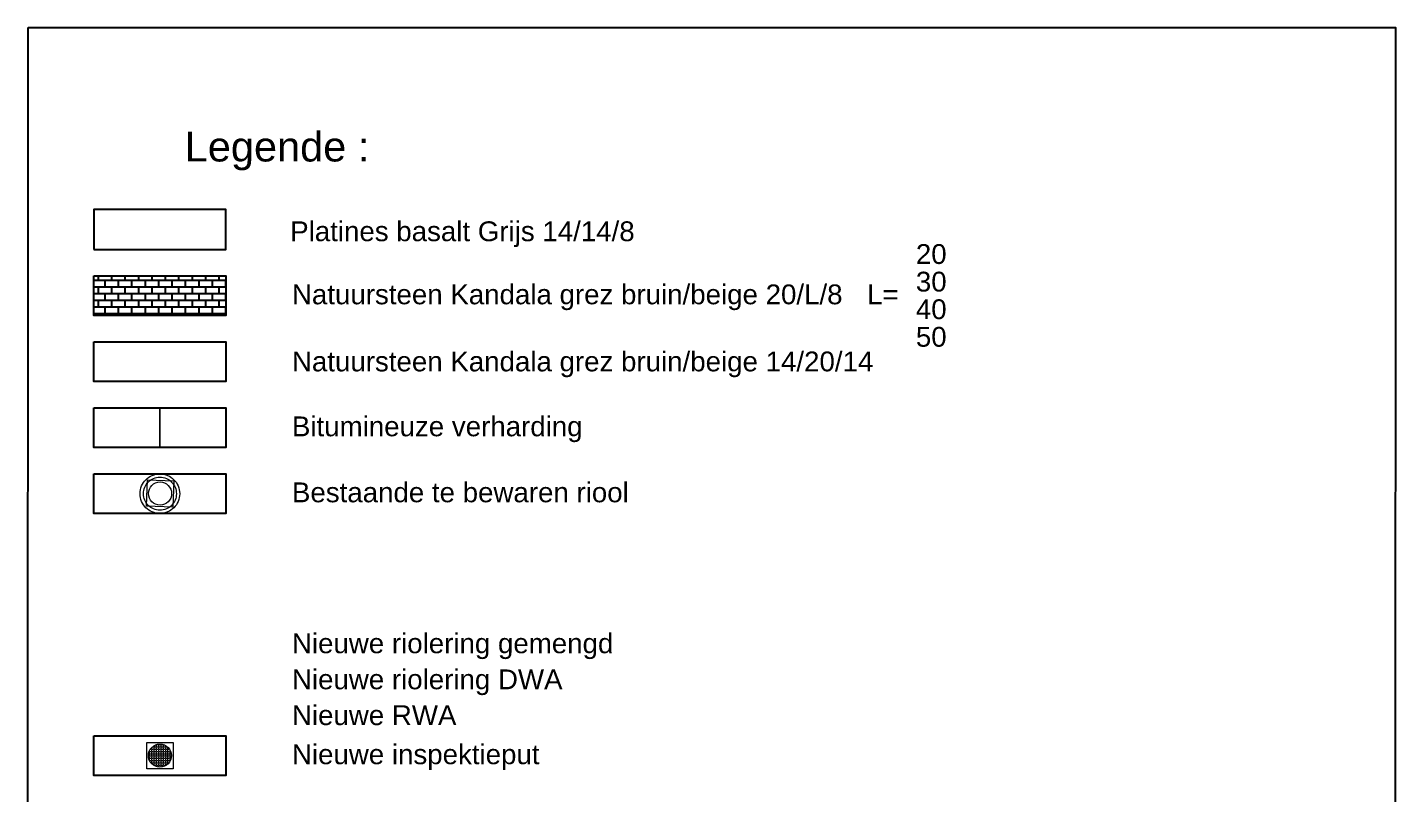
# Model space of a CAD drawing. Header units: metres. Extents: x -30504 to 105656, y -14907 to 193632.
# Drawn here: x 1784.54 to 1825.99, y 467.47 to 490.69 of the extents above; entities that cross this region are included whole.
import ezdxf

# ---------------------------------------------------------------- set-up
doc = ezdxf.new("R2010")
doc.units = ezdxf.units.M
doc.linetypes.add('HIDDEN', pattern=[9.525, 6.35, -3.175])
doc.linetypes.add('HIDDEN2', pattern=[4.7625, 3.175, -1.5875])
doc.layers.add('3-best-inspektieput', color=2, linetype='Continuous', lineweight=18)
doc.layers.add('Lichtgrijs', color=254, linetype='Continuous', lineweight=9)
for name, color, linetype in [('A01-_KADER', 7, 'Continuous'), ('A03-_text_aard', 3, 'Continuous'), ('OA-arcering kerkplein', 254, 'Continuous'), ('Zwart', 250, 'Continuous')]:
    doc.layers.add(name, color=color, linetype=linetype)
doc.styles.add('DIM', font='arial.ttf')

msp = doc.modelspace()

# ---------------------------------------------------------------- hatches: boundary and pattern name
at = {"layer": 'Lichtgrijs'}
h = msp.add_hatch(dxfattribs=at)
h.set_pattern_fill('ANGLE', color=256, scale=0.01, style=0)
h.set_pattern_definition([(0.008657, (1566.81915, 467.59816), (-1.0553e-05, 0.06985), [0.0508, -0.01905]), (90.008657, (1566.81915, 467.59816), (-0.06985, -1.0553e-05), [0.0508, -0.01905])])
h.paths.add_polyline_path([(1788.212, 468.625, 1), (1788.912, 468.625, 1)])
at = {"layer": 'OA-arcering kerkplein'}
h = msp.add_hatch(dxfattribs=at)
h.set_pattern_fill('AR-B816', color=253, scale=0.001, angle=180, style=0)
h.set_pattern_definition([(180, (1513.5848, 379.199), (-2e-17, -0.2032), []), (270, (1513.5848, 379.199), (0.2032, -0.2032), [0.2032, -0.2032])])
h.paths.add_polyline_path([(1786.558, 481.959), (1790.558, 481.959), (1790.558, 483.159), (1786.558, 483.159)])

# ---------------------------------------------------------------- linework, layer by layer
at = {"layer": '3-best-inspektieput', "color": 7, "linetype": 'HIDDEN'}
for radius in [0.6, 0.5]:
    msp.add_circle((1788.558, 476.559), radius, dxfattribs=at)
at = {"layer": 'A01-_KADER', "ltscale": 100}
msp.add_lwpolyline([(1784.566, 490.691), (1825.994, 490.691), (1825.971, 434.4), (1784.543, 434.4)], close=True, dxfattribs=at)
at = {"layer": 'A03-_text_aard'}
for points in [[(1786.558, 483.959), (1790.558, 483.959), (1790.558, 485.168), (1786.558, 485.168)], [(1786.558, 483.959), (1790.558, 483.959), (1790.558, 485.168), (1786.558, 485.168)], [(1786.558, 483.159), (1790.558, 483.159), (1790.558, 481.959), (1786.558, 481.959)], [(1786.558, 481.159), (1790.558, 481.159), (1790.558, 479.959), (1786.558, 479.959)], [(1786.558, 479.159), (1790.558, 479.159), (1790.558, 477.959), (1786.558, 477.959)], [(1786.558, 477.159), (1790.558, 477.159), (1790.558, 475.959), (1786.558, 475.959)], [(1786.558, 469.221), (1790.558, 469.221), (1790.558, 468.021), (1786.558, 468.021)]]:
    msp.add_lwpolyline(points, close=True, dxfattribs=at)
at = {"layer": 'Lichtgrijs'}
for points in [[(1788.147, 476.178), (1788.177, 476.977), (1788.976, 476.948), (1788.947, 476.148), (1788.147, 476.178)], [(1788.158, 468.221), (1788.158, 469.021), (1788.958, 469.021), (1788.958, 468.221), (1788.158, 468.221)]]:
    msp.add_lwpolyline(points, dxfattribs=at)
for centre in [(1788.562, 476.563), (1788.558, 468.621)]:
    msp.add_circle(centre, 0.35, dxfattribs=at)
at = {"layer": 'Zwart', "color": 250, "linetype": 'HIDDEN2', "const_width": 0.05}
msp.add_lwpolyline([(1788.558, 479.159), (1788.558, 477.959)], dxfattribs=at)

# ---------------------------------------------------------------- texts
at = {"layer": 'A03-_text_aard', "style": 'DIM'}
for s, height, p in [('Legende : ', 0.9, (1789.31, 486.626)), ('Platines basalt Grijs 14/14/8 ', 0.6, (1792.505, 484.211)), ('20', 0.6, (1811.46, 483.521)), ('Natuursteen Kandala grez bruin/beige 20/L/8', 0.6, (1792.558, 482.299)), ('30', 0.6, (1811.46, 482.685)), ('L=', 0.6, (1809.981, 482.299)), ('40', 0.6, (1811.46, 481.849)), ('50', 0.6, (1811.46, 481.013)), ('Natuursteen Kandala grez bruin/beige 14/20/14', 0.6, (1792.558, 480.266)), ('Bitumineuze verharding', 0.6, (1792.558, 478.299)), ('Bestaande te bewaren riool', 0.6, (1792.558, 476.299)), ('Nieuwe riolering gemengd', 0.6, (1792.558, 471.724)), ('Nieuwe riolering DWA', 0.6, (1792.558, 470.632)), ('Nieuwe RWA', 0.6, (1792.558, 469.546)), ('Nieuwe inspektieput', 0.6, (1792.558, 468.361))]:
    msp.add_text(s, height=height, dxfattribs=at).set_placement(p)

doc.saveas('drawing.dxf')
